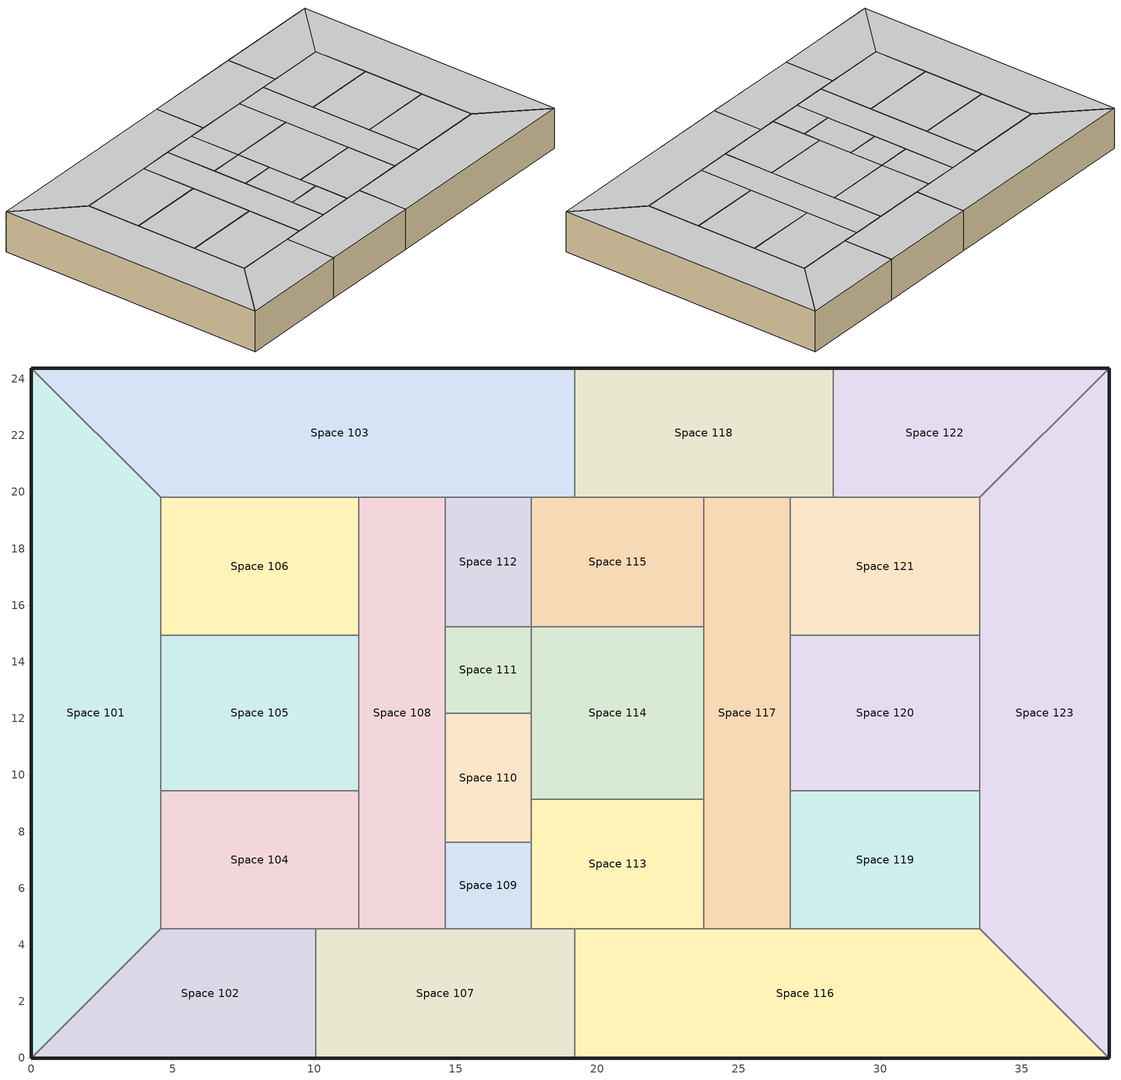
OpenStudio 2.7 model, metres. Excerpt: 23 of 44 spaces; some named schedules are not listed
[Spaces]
Space 123
 floor ground: 38.1,24.38 38.1,0 33.53,4.57 33.53,9.45 33.53,14.94 33.53,19.81 z0
 wall outside: 38.1,0 38.1,24.38 z0:3.66
 wall to Space 116: 33.53,4.57 38.1,0 z0:3.66
 wall to Space 119: 33.53,9.45 33.53,4.57 z0:3.66
 wall to Space 120: 33.53,14.94 33.53,9.45 z0:3.66
 wall to Space 121: 33.53,19.81 33.53,14.94 z0:3.66
 wall to Space 122: 38.1,24.38 33.53,19.81 z0:3.66
 ceiling to Space 221: 33.53,19.81 33.53,14.94 33.53,9.45 33.53,4.57 38.1,0 38.1,24.38 z3.66
Space 116
 floor ground: 19.2,0 19.2,4.57 23.77,4.57 26.82,4.57 33.53,4.57 38.1,0 z0
 wall outside: 19.2,0 38.1,0 z0:3.66
 wall to Space 107: 19.2,4.57 19.2,0 z0:3.66
 wall to Space 113: 23.77,4.57 19.2,4.57 z0:3.66
 wall to Space 117: 26.82,4.57 23.77,4.57 z0:3.66
 wall to Space 119: 33.53,4.57 26.82,4.57 z0:3.66
 ceiling to Space 207: 38.1,0 33.53,4.57 19.2,4.57 19.2,0 z3.66
Space 119
 floor ground: 33.53,9.45 33.53,4.57 26.82,4.57 26.82,9.45 z0
 wall to Space 120: 33.53,9.45 26.82,9.45 z0:3.66
 wall to Space 117: 26.82,9.45 26.82,4.57 z0:3.66
 ceiling to Space 217: 26.82,9.45 26.82,4.57 33.53,4.57 33.53,9.45 z3.66
Space 118
 floor ground: 28.35,24.38 28.35,19.81 26.82,19.81 23.77,19.81 19.2,19.81 19.2,24.38 z0
 wall outside: 28.35,24.38 19.2,24.38 z0:3.66
 wall to Space 122: 28.35,19.81 28.35,24.38 z0:3.66
 wall to Space 121: 26.82,19.81 28.35,19.81 z0:3.66
 wall to Space 117: 23.77,19.81 26.82,19.81 z0:3.66
 wall to Space 115: 19.2,19.81 23.77,19.81 z0:3.66
 wall to Space 103: 19.2,24.38 19.2,19.81 z0:3.66
 ceiling to Space 206: 28.35,19.81 28.35,24.38 19.2,24.38 19.2,19.81 z3.66
Space 117
 floor ground: 26.82,19.81 26.82,14.94 26.82,9.45 26.82,4.57 23.77,4.57 23.77,9.14 23.77,15.24 23.77,19.81 z0
 wall to Space 121: 26.82,14.94 26.82,19.81 z0:3.66
 wall to Space 113: 23.77,9.14 23.77,4.57 z0:3.66
 wall to Space 114: 23.77,15.24 23.77,9.14 z0:3.66
 wall to Space 120: 26.82,9.45 26.82,14.94 z0:3.66
 wall to Space 115: 23.77,19.81 23.77,15.24 z0:3.66
 ceiling to Space 216: 23.77,19.81 23.77,15.24 23.77,9.14 23.77,4.57 26.82,4.57 26.82,9.45 26.82,14.94 26.82,19.81 z3.66
Space 112
 floor ground: 17.68,19.81 17.68,15.24 14.63,15.24 14.63,19.81 z0
 wall to Space 115: 17.68,15.24 17.68,19.81 z0:3.66
 wall to Space 111: 14.63,15.24 17.68,15.24 z0:3.66
 wall to Space 108: 14.63,19.81 14.63,15.24 z0:3.66
 wall to Space 103: 17.68,19.81 14.63,19.81 z0:3.66
 ceiling to Space 212: 14.63,19.81 14.63,15.24 17.68,15.24 17.68,19.81 z3.66
Space 121
 floor ground: 33.53,19.81 33.53,14.94 26.82,14.94 26.82,19.81 28.35,19.81 z0
 wall to Space 120: 26.82,14.94 33.53,14.94 z0:3.66
 wall to Space 122: 33.53,19.81 28.35,19.81 z0:3.66
 ceiling to Space 219: 28.35,19.81 26.82,19.81 26.82,14.94 33.53,14.94 33.53,19.81 z3.66
Space 111
 floor ground: 17.68,15.24 17.68,12.19 14.63,12.19 14.63,15.24 z0
 wall to Space 114: 17.68,12.19 17.68,15.24 z0:3.66
 wall to Space 110: 14.63,12.19 17.68,12.19 z0:3.66
 wall to Space 108: 14.63,15.24 14.63,12.19 z0:3.66
 ceiling to Space 211: 14.63,15.24 14.63,12.19 17.68,12.19 17.68,15.24 z3.66
Space 109
 floor ground: 17.68,7.62 17.68,4.57 14.63,4.57 14.63,7.62 z0
 wall to Space 113: 17.68,4.57 17.68,7.62 z0:3.66
 wall to Space 107: 14.63,4.57 17.68,4.57 z0:3.66
 wall to Space 108: 14.63,7.62 14.63,4.57 z0:3.66
 wall to Space 110: 17.68,7.62 14.63,7.62 z0:3.66
 ceiling to Space 209: 14.63,7.62 14.63,4.57 17.68,4.57 17.68,7.62 z3.66
Space 108
 floor ground: 14.63,19.81 14.63,15.24 14.63,12.19 14.63,7.62 14.63,4.57 11.58,4.57 11.58,9.45 11.58,14.94 11.58,19.81 z0
 wall to Space 104: 11.58,9.45 11.58,4.57 z0:3.66
 wall to Space 105: 11.58,14.94 11.58,9.45 z0:3.66
 wall to Space 106: 11.58,19.81 11.58,14.94 z0:3.66
 wall to Space 103: 14.63,19.81 11.58,19.81 z0:3.66
 wall to Space 110: 14.63,7.62 14.63,12.19 z0:3.66
 wall to Space 107: 11.58,4.57 14.63,4.57 z0:3.66
 ceiling to Space 208: 11.58,19.81 11.58,14.94 11.58,9.45 11.58,4.57 14.63,4.57 14.63,7.62 14.63,12.19 14.63,15.24 14.63,19.81 z3.66
Space 122
 floor ground: 38.1,24.38 33.53,19.81 28.35,19.81 28.35,24.38 z0
 wall outside: 38.1,24.38 28.35,24.38 z0:3.66
 ceiling to Space 220: 28.35,24.38 28.35,19.81 33.53,19.81 38.1,24.38 z3.66
Space 106
 floor ground: 11.58,19.81 11.58,14.94 4.57,14.94 4.57,19.81 z0
 wall to Space 105: 4.57,14.94 11.58,14.94 z0:3.66
 wall to Space 101: 4.57,19.81 4.57,14.94 z0:3.66
 wall to Space 103: 11.58,19.81 4.57,19.81 z0:3.66
 ceiling to Space 205: 4.57,19.81 4.57,14.94 11.58,14.94 11.58,19.81 z3.66
Space 105
 floor ground: 11.58,14.94 11.58,9.45 4.57,9.45 4.57,14.94 z0
 wall to Space 104: 4.57,9.45 11.58,9.45 z0:3.66
 wall to Space 101: 4.57,14.94 4.57,9.45 z0:3.66
 ceiling to Space 204: 4.57,14.94 4.57,9.45 11.58,9.45 11.58,14.94 z3.66
Space 107
 floor ground: 10.06,0 10.06,4.57 11.58,4.57 14.63,4.57 17.68,4.57 19.2,4.57 19.2,0 z0
 wall outside: 10.06,0 19.2,0 z0:3.66
 wall to Space 102: 10.06,4.57 10.06,0 z0:3.66
 wall to Space 104: 11.58,4.57 10.06,4.57 z0:3.66
 wall to Space 113: 19.2,4.57 17.68,4.57 z0:3.66
 ceiling to Space 207: 19.2,0 19.2,4.57 17.68,4.57 14.63,4.57 11.58,4.57 10.06,4.57 10.06,0 z3.66
Space 115
 floor ground: 23.77,19.81 23.77,15.24 17.68,15.24 17.68,19.81 19.2,19.81 z0
 wall to Space 114: 17.68,15.24 23.77,15.24 z0:3.66
 wall to Space 103: 19.2,19.81 17.68,19.81 z0:3.66
 ceiling to Space 215: 19.2,19.81 17.68,19.81 17.68,15.24 23.77,15.24 23.77,19.81 z3.66
Space 102
 floor ground: 0,0 4.57,4.57 10.06,4.57 10.06,0 z0
 wall outside: 0,0 10.06,0 z0:3.66
 wall to Space 101: 4.57,4.57 0,0 z0:3.66
 wall to Space 104: 10.06,4.57 4.57,4.57 z0:3.66
 ceiling to Space 202: 10.06,0 10.06,4.57 4.57,4.57 0,0 z3.66
Space 110
 floor ground: 17.68,12.19 17.68,9.14 17.68,7.62 14.63,7.62 14.63,12.19 z0
 wall to Space 114: 17.68,9.14 17.68,12.19 z0:3.66
 wall to Space 113: 17.68,7.62 17.68,9.14 z0:3.66
 ceiling to Space 210: 14.63,12.19 14.63,7.62 17.68,7.62 17.68,9.14 17.68,12.19 z3.66
Space 114
 floor ground: 23.77,15.24 23.77,9.14 17.68,9.14 17.68,12.19 17.68,15.24 z0
 wall to Space 113: 17.68,9.14 23.77,9.14 z0:3.66
 ceiling to Space 214: 17.68,15.24 17.68,12.19 17.68,9.14 23.77,9.14 23.77,15.24 z3.66
Space 103
 floor ground: 17.68,19.81 14.63,19.81 11.58,19.81 4.57,19.81 0,24.38 19.2,24.38 19.2,19.81 z0
 wall outside: 19.2,24.38 0,24.38 z0:3.66
 wall to Space 101: 0,24.38 4.57,19.81 z0:3.66
 ceiling to Space 206: 19.2,19.81 19.2,24.38 0,24.38 4.57,19.81 11.58,19.81 14.63,19.81 17.68,19.81 z3.66
Space 104
 floor ground: 11.58,9.45 11.58,4.57 10.06,4.57 4.57,4.57 4.57,9.45 z0
 wall to Space 101: 4.57,9.45 4.57,4.57 z0:3.66
 ceiling to Space 203: 4.57,9.45 4.57,4.57 10.06,4.57 11.58,4.57 11.58,9.45 z3.66
Space 120
 floor ground: 33.53,14.94 33.53,9.45 26.82,9.45 26.82,14.94 z0
 ceiling to Space 218: 26.82,14.94 26.82,9.45 33.53,9.45 33.53,14.94 z3.66
Space 113
 floor ground: 23.77,9.14 23.77,4.57 19.2,4.57 17.68,4.57 17.68,7.62 17.68,9.14 z0
 ceiling to Space 213: 17.68,9.14 17.68,7.62 17.68,4.57 19.2,4.57 23.77,4.57 23.77,9.14 z3.66
Space 101
 floor ground: 0,24.38 4.57,19.81 4.57,14.94 4.57,9.45 4.57,4.57 0,0 z0
 wall outside: 0,24.38 0,0 z0:3.66
 ceiling to Space 201: 0,0 4.57,4.57 4.57,9.45 4.57,14.94 4.57,19.81 0,24.38 z3.66
[Building]
Building 1: Default Construction Set=General Construction Set
[Site]
Chula Vista Brown Field Naas: Latitude {deg}=32.58; Longitude {deg}=-116.98; Time Zone {hr}=-8; Elevation {m}=159
[ClimateZones]
Climate Zone Institution Name 1=ASHRAE; Climate Zone Document Name 1=ANSI/ASHRAE Standard 169; Climate Zone Document Year 1=2006; Climate Zone Value 1=0A; Climate Zone Institution Name 2=CEC; Climate Zone Document Name 2=California Climate Zone Descriptions; Climate Zone Document Year 2=1995; Climate Zone Value 2=1
[Site:WaterMainsTemperature]
Calculation Method=Correlation; Annual Average Outdoor Air Temperature {C}=27.0917; Maximum Difference In Monthly Average Outdoor Air Temperatures {deltaC}=16.8
[SizingPeriod:DesignDay] Daily Dry-Bulb Temperature Range {deltaC}=7; Barometric Pressure {Pa}=101253; Wind Speed {m/s}=2.3; Wind Direction {deg}=230; Sky Clearness=0; Rain Indicator=0; Snow Indicator=0; Day of Month=21; Month=6; Day Type=SummerDesignDay; Daylight Saving Time Indicator=0; Dry-Bulb Temperature Range Modifier Type=DefaultMultipliers; Solar Model Indicator=ASHRAETau; ASHRAE Taub=0.637; ASHRAE Taud=1.667
Name | Maximum Dry-Bulb Temperature {C} | Humidity Indicating Conditions at Maximum Dry-Bulb | Humidity Indicating Type
HANOI Ann Clg .4% Condns Enth=>MDB | 32.5 | 97000 | Enthalpy
HANOI Ann Clg .4% Condns DP=>MDB | 31.2 | 28.8 | Dewpoint
HANOI Ann Clg .4% Condns WB=>MDB | 32.6 | 29.3 | Wetbulb
HANOI Ann Clg .4% Condns DB=>MWB | 35.7 | 27.5 | Wetbulb
[Material:NoMass]
Name | Roughness | Thermal Resistance {m2-K/W} | Thermal Absorptance | Solar Absorptance | Visible Absorptance
CP02 CARPET PAD | VeryRough | 0.21648 | 0.9 | 0.7 | 0.8
Metal Framed Roof - 24inOC - 2x8 - R21 ins. | Smooth | 2.01118
Material No Mass 4 | Smooth | 0.691056
[Construction]
Interior Floor: 4 in. Normalweight Concrete Floor, CP02 CARPET PAD
Interior Wall: 5/8 in. Gypsum Board, 5/8 in. Gypsum Board
Slab On Grade: Floor Continuous Insulation, 4 in. Normalweight Concrete Floor, CP02 CARPET PAD
Exterior Roof R-24.51: Metal Framed Roof - 24inOC - 2x8 - R21 ins., Roof Continuous Insulation
Dual Pane Glazing: Dual Pane Low SHGC
Lightweight Wall R-25.97: 3/8 in. Stucco 4, 5/8 in. Gypboard, Exterior Wall Continuous Insulation 1 R-20.0, Material No Mass 4, 5/8 in. Gypboard
[WindowMaterial:Blind]
Window Material Blind 1: Slat Width {m}=0.025; Slat Separation {m}=0.01875; Front Side Slat Beam Solar Reflectance=0.5; Back Side Slat Beam Solar Reflectance=0.5; Front Side Slat Diffuse Solar Reflectance=0.5; Back Side Slat Diffuse Solar Reflectance=0.5; Slat Beam Visible Transmittance=0
[Material]
Name | Roughness | Thickness {m} | Conductivity {W/m-K} | Density {kg/m3} | Specific Heat {J/kg-K} | Thermal Absorptance | Solar Absorptance | Visible Absorptance
5/8 in. Gypsum Board | Smooth | 0.015875 | 0.16 | 800 | 1090 | 0.9 | 0.7 | 0.5
Roof Continuous Insulation | Rough | 0.0508 | 0.0245764 | 24.0277 | 1590.984
Floor Continuous Insulation | Rough | 0.0254 | 0.0245764 | 24.0277 | 1590.984
4 in. Normalweight Concrete Floor | MediumRough | 0.1016 | 2.31 | 2322 | 832 | 0.9 | 0.7 | 0.7
3/8 in. Stucco 4 | Smooth | 0.009525 | 0.691861 | 1857.98 | 836.941
5/8 in. Gypboard | Smooth | 0.015875 | 0.160001 | 799.962 | 1088.568
Exterior Wall Continuous Insulation 1 R-20.0 | Smooth | 0.0865419 | 0.0245764 | 24.0277 | 1590.984
[WindowMaterial:SimpleGlazingSystem]
Dual Pane Low SHGC: U-Factor {W/m2-K}=2.55522; Solar Heat Gain Coefficient=0.25
[DefaultConstructionSet]
General Construction Set: Default Exterior Surface Constructions=Default Surface Constructions 1; Default Interior Surface Constructions=Default Surface Constructions 2; Default Ground Contact Surface Constructions=Default Surface Constructions 3; Default Exterior SubSurface Constructions=Default Sub Surface Constructions 2; Default Interior SubSurface Constructions=Default Sub Surface Constructions 1
[DefaultSurfaceConstructions]
Name | Wall Construction | Roof Ceiling Construction | Floor Construction
Default Surface Constructions 1 | Lightweight Wall R-25.97 | Exterior Roof R-24.51
Default Surface Constructions 2 | Interior Wall |  | Interior Floor
Default Surface Constructions 3 |  |  | Slab On Grade
[DefaultSubSurfaceConstructions]
Name | Fixed Window Construction | Operable Window Construction
Default Sub Surface Constructions 1
Default Sub Surface Constructions 2 | Dual Pane Glazing | Dual Pane Glazing
[DesignSpecification:OutdoorAir] Outdoor Air Method=Sum
Name | Outdoor Air Flow per Person {m3/s-person} | Outdoor Air Flow per Floor Area {m3/s-m2}
Storage Outdoor Air 1; Conference Outdoor Air 1; Lobby Outdoor Air 1; Open Office Outdoor Air 1; Private Office Outdoor Air 1 | 0.00235974 | 0.0003048
Corridor Outdoor Air 1 | 0 | 0.0003048
Lounge Outdoor Air 1 | 0.00235974 | 0.0006096
[ShadingControl]
Shading Control 1: Shading Type=InteriorBlind; Shading Device Material=Window Material Blind 1
[DefaultScheduleSet] People Activity Level Schedule=General Activity
Name | Hours of Operation Schedule | Number of People Schedule | Lighting Schedule | Electric Equipment Schedule | Infiltration Schedule
General Schedule Set | General HVAC Availability | General Occupancy | General Lighting | General Equipment | General Infiltration
24hr Schedule Set | 24 Hr Service HVAC Availability | 24 Hr Service People | 24 Hr Service Lighting | 24 Hr Service Equipment | 24 Hr Service Infiltration
High Occupancy | General HVAC Availability | High Density Occupancy | General Lighting | General Equipment | General Infiltration
[SpaceType] Standards Template=90.1-2004; Standards Building Type=Office
Name | Default Schedule Set | Design Specification Outdoor Air Object | Standards Space Type
Storage | General Schedule Set | Storage Outdoor Air 1 | Storage
Conference | High Occupancy | Conference Outdoor Air 1 | Conference
Corridor | General Schedule Set | Corridor Outdoor Air 1 | Corridor
Data | 24hr Schedule Set |  | IT_Room
Elevator | 24hr Schedule Set
Lobby | General Schedule Set | Lobby Outdoor Air 1 | Lobby
Lounge | High Occupancy | Lounge Outdoor Air 1 | BreakRoom
Mech and Elec | 24hr Schedule Set |  | Elec/MechRoom
Open Office | General Schedule Set | Open Office Outdoor Air 1 | OpenOffice
Private Office | General Schedule Set | Private Office Outdoor Air 1 | ClosedOffice
Restroom | General Schedule Set |  | Restroom
Stairway | General Schedule Set |  | Stair
[People:Definition] Number of People Calculation Method=Area/Person; Fraction Radiant=0.3
Name | Space Floor Area per Person {m2/person}
Storage People Definition; Restroom People Definition | 46.45152
Conference People Definition; Lounge People Definition | 1.85806
Corridor People Definition; Data People Definition; Elevator People Definition; Mech and Elec People Definition; Stairway People Definition | 92.90304
Lobby People Definition | 9.290304
Open Office People Definition; Private Office People Definition | 13.9355
[People] Multiplier=1
Name | People Definition | Space or SpaceType
Storage People | Storage People Definition | Storage
Conference People | Conference People Definition | Conference
Corridor People | Corridor People Definition | Corridor
Data People | Data People Definition | Data
Elevator People | Elevator People Definition | Elevator
Lobby People | Lobby People Definition | Lobby
Lounge People | Lounge People Definition | Lounge
Mech and Elec People | Mech and Elec People Definition | Mech and Elec
Open Office People | Open Office People Definition | Open Office
Private Office People | Private Office People Definition | Private Office
Restroom People | Restroom People Definition | Restroom
Stairway People | Stairway People Definition | Stairway
[Lights:Definition] Design Level Calculation Method=Watts/Area
Name | Watts per Space Floor Area {W/m2}
Storage Lights Definition; Corridor Lights Definition | 3.65973
Conference Lights Definition; Lobby Lights Definition | 8.28821
Data Lights Definition; Lounge Lights Definition | 5.05904
Elevator Lights Definition | 4.9514
Mech and Elec Lights Definition | 4.62848
Open Office Lights Definition | 3.33681
Private Office Lights Definition | 4.52084
Restroom Lights Definition | 5.48959
Stairway Lights Definition | 6.24307
[Lights] Fraction Replaceable=1; Multiplier=1
Name | Lights Definition | Space or SpaceType
Storage Lights | Storage Lights Definition | Storage
Conference Lights | Conference Lights Definition | Conference
Corridor Lights | Corridor Lights Definition | Corridor
Data Lights | Data Lights Definition | Data
Elevator Lights | Elevator Lights Definition | Elevator
Lobby Lights | Lobby Lights Definition | Lobby
Lounge Lights | Lounge Lights Definition | Lounge
Mech and Elec Lights | Mech and Elec Lights Definition | Mech and Elec
Open Office Lights | Open Office Lights Definition | Open Office
Private Office Lights | Private Office Lights Definition | Private Office
Restroom Lights | Restroom Lights Definition | Restroom
Stairway Lights | Stairway Lights Definition | Stairway
[ElectricEquipment:Definition] Design Level Calculation Method=Watts/Area
Name | Watts per Space Floor Area {W/m2}
Storage Electric Equipment Definition; Corridor Electric Equipment Definition; Restroom Electric Equipment Definition | 2.15278
Conference Electric Equipment Definition | 10.7639
Data Electric Equipment Definition | 43.0556
Lobby Electric Equipment Definition | 5.38196
Lounge Electric Equipment Definition | 16.1459
Mech and Elec Electric Equipment Definition | 8.61113
Open Office Electric Equipment Definition; Private Office Electric Equipment Definition | 11.8403
Elevator Electric Equipment Definition | 7.26564
[ElectricEquipment]
Name | Electric Equipment Definition | Space or SpaceType | Multiplier
Storage Electric Equipment | Storage Electric Equipment Definition | Storage | 1
Conference Electric Equipment | Conference Electric Equipment Definition | Conference | 1
Corridor Electric Equipment | Corridor Electric Equipment Definition | Corridor | 1
Data Electric Equipment | Data Electric Equipment Definition | Data | 1
Lobby Electric Equipment | Lobby Electric Equipment Definition | Lobby | 1
Lounge Electric Equipment | Lounge Electric Equipment Definition | Lounge | 1
Mech and Elec Electric Equipment | Mech and Elec Electric Equipment Definition | Mech and Elec | 1
Open Office Electric Equipment | Open Office Electric Equipment Definition | Open Office | 1
Private Office Electric Equipment | Private Office Electric Equipment Definition | Private Office | 1
Restroom Electric Equipment | Restroom Electric Equipment Definition | Restroom | 1
Electric Equipment 1 | Elevator Electric Equipment Definition | Elevator
[SpaceInfiltration:DesignFlowRate]
Name | Space or SpaceType | Design Flow Rate Calculation Method | Flow per Exterior Surface Area {m3/s-m2} | Flow per Space Floor Area {m3/s-m2} | Schedule
Storage Infiltration | Storage | Flow/ExteriorArea | 0.0002032
Conference Infiltration | Conference | Flow/ExteriorArea | 0.0002032
Corridor Infiltration | Corridor | Flow/ExteriorArea | 0.0002032
Data Infiltration | Data | Flow/ExteriorArea | 0.0002032
Elevator Infiltration | Elevator | Flow/ExteriorArea | 0.0002032
Lobby Infiltration | Lobby | Flow/ExteriorArea | 0.0002032
Lounge Infiltration | Lounge | Flow/ExteriorArea | 0.0002032
Mech and Elec Infiltration | Mech and Elec | Flow/ExteriorArea | 0.0002032 | 0
Open Office Infiltration | Open Office | Flow/ExteriorArea | 0.0002032
Private Office Infiltration | Private Office | Flow/ExteriorArea | 0.0002032
Restroom Infiltration | Restroom | Flow/ExteriorArea | 0.0002032
Stairway Infiltration | Stairway | Flow/ExteriorArea | 0.0002032
189.1-2009 - Office - BreakRoom - CZ1-3 Infiltration | Mech and Elec | Flow/Area | 0 | 0.001524 | Sizing Infiltation
[AvailabilityManager:NightCycle] Control Type=CycleOnAny; Thermostat Tolerance {deltaC}=1; Cycling Run Time {s}=3600
Availability Manager Night Cycle 1; Availability Manager Night Cycle 2; Availability Manager Night Cycle 3; Availability Manager Night Cycle 4; Availability Manager Night Cycle 5; Availability Manager Night Cycle 6; Availability Manager Night Cycle 7; Availability Manager Night Cycle 8; Availability Manager Night Cycle 9
[Space] Building Story=Story 1
Name | Space Type
Space 123; Space 120; Space 104; Space 121; Space 101; Space 105 | Open Office
Space 119; Space 116; Space 103; Space 106 | Private Office
Space 110 | Restroom
Space 115 | Storage
Space 117; Space 108 | Corridor
Space 112 | Lounge
Space 109 | Elevator
Space 118; Space 107 | Lobby
Space 114 | Mech and Elec
Space 102; Space 122 | Conference
Space 111 | Data
Space 113 | Stairway
[BuildingStory]
Story 1: Nominal Z Coordinate {m}=0; Nominal Floor to Floor Height {m}=3.6576; Nominal Floor to Ceiling Height {m}=3.6576
[Schedule:Ruleset]
Name | Default Day Schedule | Summer Design Day Schedule | Winter Design Day Schedule
General Activity | General Activity Default
General Equipment | General Equipment Default | General Equipment Summer Design Day 3 | General Equipment Winter Design Day 3
General Lighting | General Lighting Default | General Lighting Summer Design Day 3 | General Lighting Winter Design Day 3
General Occupancy | General Occupancy Default | General Occupancy Summer Design Day 3 | General Occupancy Winter Design Day 3
General Infiltration | General Infiltration Default | General Infiltration Summer Design Day 3 | General Infiltration Winter Design Day 3
General HVAC Availability | General HVAC Availability Default | General HVAC Availability Summer Design Day 3 | General HVAC Availability Winter Design Day 3
24 Hr Service Equipment | 24 Hr Service Equipment Default | 24 Hr Service Equipment Summer Design Day 3 | 24 Hr Service Equipment Winter Design Day 3
24 Hr Service Lighting | 24 Hr Service Lighting Default | 24 Hr Service Lighting Summer Design Day 3 | 24 Hr Service Lighting Winter Design Day 3
24 Hr Service Infiltration | 24 Hr Service Infiltration Default | 24 Hr Service Infiltration Summer Design Day 3 | 24 Hr Service Infiltration Winter Design Day 3
24 Hr Service HVAC Availability | 24 Hr Service HVAC Availability Default | 24 Hr Service HVAC Availability Summer Design Day 3 | 24 Hr Service HVAC Availability Winter Design Day 3
24 Hr Service People | Schedule Day 1
High Density Occupancy | Schedule Day 7 | Schedule Day 9 | Schedule Day 10
Sizing Infiltation | Schedule Day 44 | Schedule Day 46 | Schedule Day 47
[Schedule:Day]
General Activity Default: 24, 0, 450
General Occupancy Default: 6, 0, 0, 7, 0, 0.1, 8, 0, 0.2, 12, 0, 0.95, 13, 0, 0.5, 17, 0, 0.95, 18, 0, 0.3, 22, 0, 0.1, 24, 0, 0.05
General HVAC Availability Default: 6, 0, 0, 22, 0, 1, 24, 0, 0
General Occupancy Winter Design Day 3: 24, 0, 0
General Occupancy Summer Design Day 3; General HVAC Availability Winter Design Day 3; General HVAC Availability Summer Design Day 3: 24, 0, 1
[Schedule:Rule] Date Specification Type=DateRange; Start Month=1; Start Day=1; End Month=12; End Day=31
Name | Schedule Ruleset | Rule Order | Day Schedule | Apply Saturday | Apply Sunday
General Occupancy Sat Day Rule | General Occupancy | 3 | General Occupancy Sat Day | Yes
General Occupancy Sun Day Rule | General Occupancy | 2 | General Occupancy Sun Day |  | Yes
General Occupancy Sat Day Rule 1 | General Occupancy | 1 | General Occupancy Sat Day 1 | Yes
General Occupancy Sun Day Rule 1 | General Occupancy | 0 | General Occupancy Sun Day 1 |  | Yes
General HVAC Availability Sat Day Rule 1 | General HVAC Availability | 1 | General HVAC Availability Sat Day 1 | Yes
General HVAC Availability Sun Day Rule 1 | General HVAC Availability | 0 | General HVAC Availability Sun Day 1 |  | Yes
